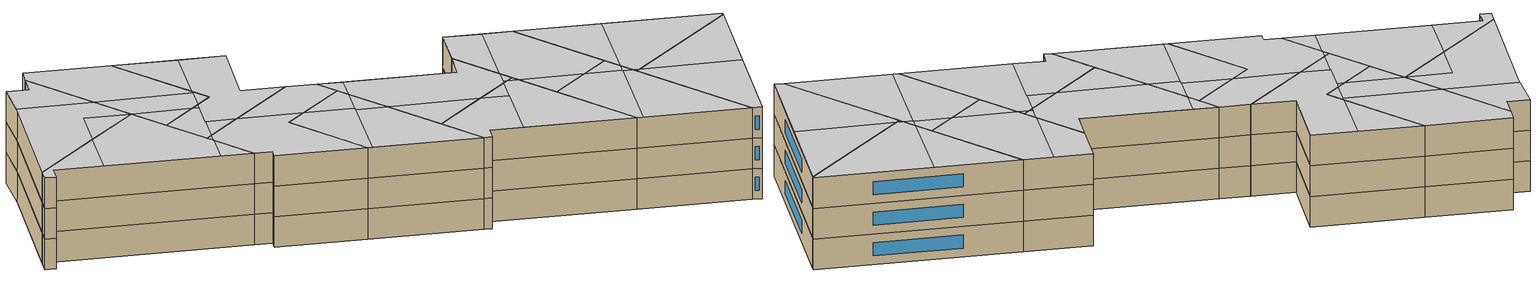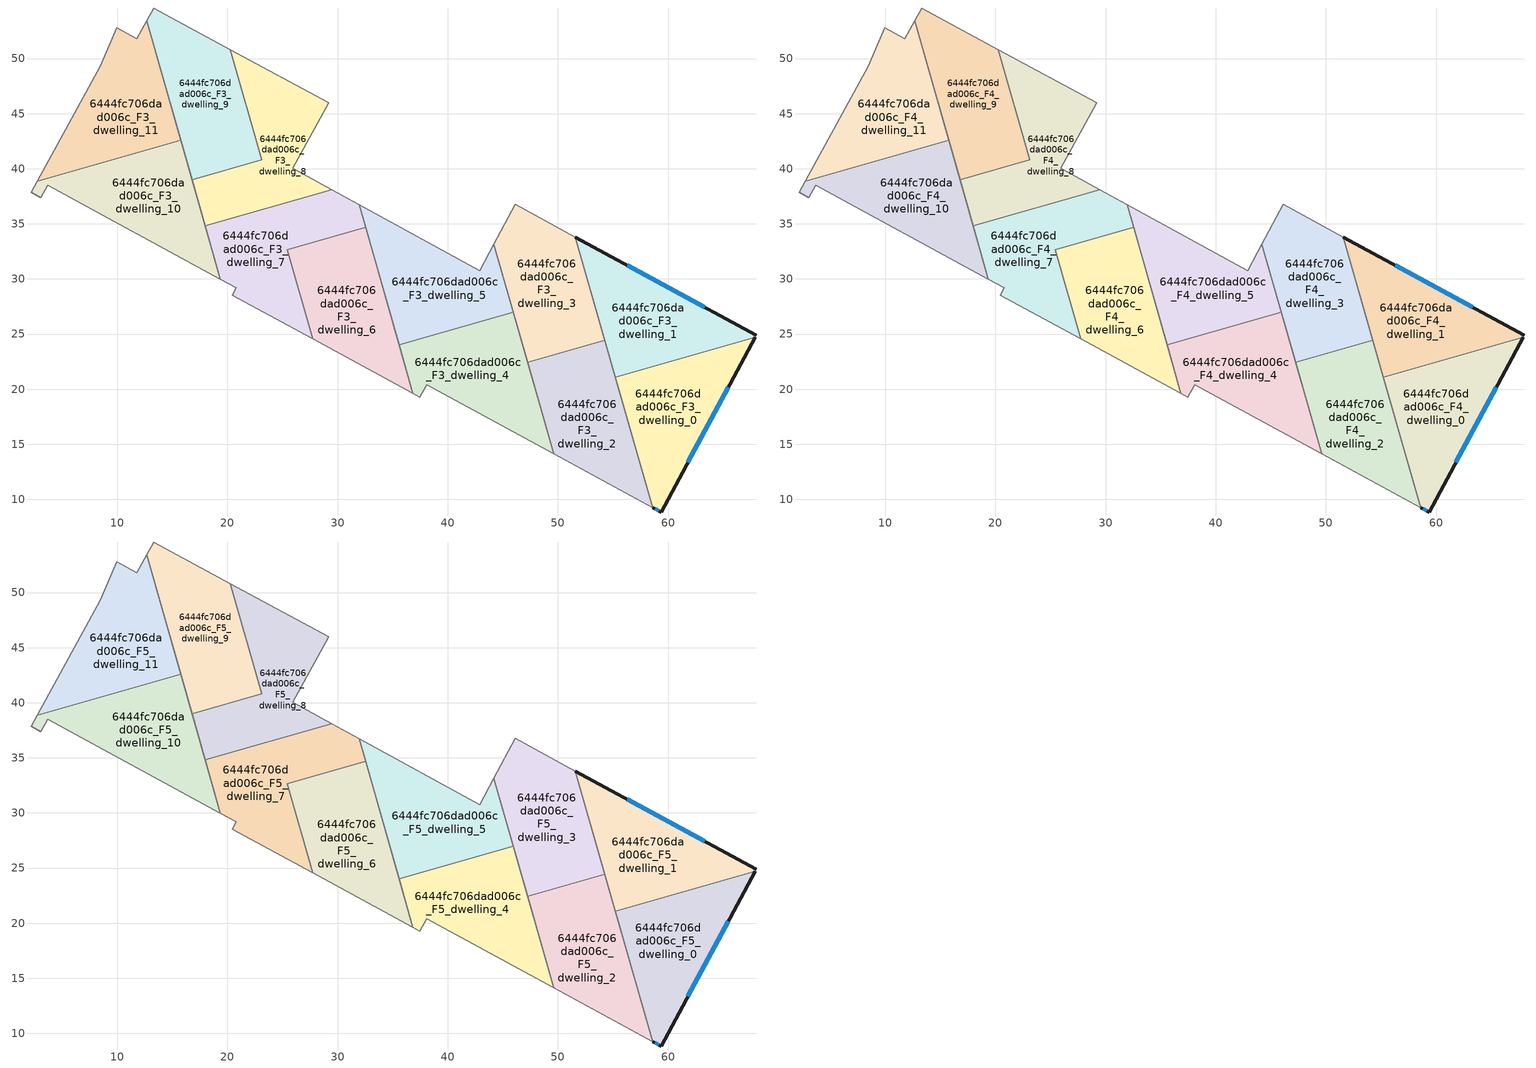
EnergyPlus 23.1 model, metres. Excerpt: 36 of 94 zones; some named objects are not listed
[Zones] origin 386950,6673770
6444fc706dad006c_F3_dwelling_0
 floor to 6444fc706dad006c_F2_dwelling_0 (EU_floor_Construction): 67.91,24.72 59.36,8.85 58.61,9.25 55.22,21.09 z9
 wall outside (EU_wall_Construction): 58.61,9.25 59.36,8.85 67.91,24.72 z9:12
 wall to 6444fc706dad006c_F3_dwelling_1 (EU_wall_Construction): 67.91,24.72 55.22,21.09 z9:12
 wall adiabatic (EU_wall_Construction): 55.22,21.09 58.61,9.25 z9:12
 window (EU_Window_Construction): 61.8,13.38 65.47,20.19 / 58.82,9.14 59.14,8.96 z9.86:11.14
6444fc706dad006c_F3_dwelling_1
 floor to 6444fc706dad006c_F2_dwelling_1 (EU_floor_Construction): 68,24.89 67.91,24.72 55.22,21.09 51.59,33.79 z9
 wall outside (EU_wall_Construction): 68,24.89 51.59,33.79 z9:12
 wall adiabatic (EU_wall_Construction): 67.91,24.72 68,24.89 / 51.59,33.79 55.22,21.09 z9:12
 window (EU_Window_Construction): 63.31,27.44 56.28,31.25 z9.86:11.14
6444fc706dad006c_F3_dwelling_10
 floor to 6444fc706dad006c_F2_dwelling_10 (EU_floor_Construction): 15.76,42.59 19.37,29.97 3.68,38.49 3.07,37.38 2.2,37.85 2.75,38.87 z9
 wall to 6444fc706dad006c_F3_dwelling_11 (EU_wall_Construction): 15.76,42.59 2.75,38.87 z9:12
 wall adiabatic (EU_wall_Construction): 2.75,38.87 2.2,37.85 3.07,37.38 3.68,38.49 19.37,29.97 15.76,42.59 z9:12
6444fc706dad006c_F3_dwelling_11
 floor to 6444fc706dad006c_F2_dwelling_11 (EU_floor_Construction): 12.66,53.42 15.76,42.59 2.75,38.87 8.44,49.32 9.97,52.79 11.78,51.8 z9
 wall adiabatic (EU_wall_Construction): 15.76,42.59 12.66,53.42 11.78,51.8 9.97,52.79 8.44,49.32 2.75,38.87 z9:12
6444fc706dad006c_F3_dwelling_2
 floor to 6444fc706dad006c_F2_dwelling_2 (EU_floor_Construction): 54.27,24.42 58.61,9.25 49.63,14.13 47.26,22.42 z9
 wall adiabatic (EU_wall_Construction): 47.26,22.42 49.63,14.13 58.61,9.25 54.27,24.42 47.26,22.42 z9:12
6444fc706dad006c_F3_dwelling_3
 floor to 6444fc706dad006c_F2_dwelling_3 (EU_floor_Construction): 51.59,33.79 54.27,24.42 47.26,22.42 44.19,33.16 46.13,36.76 z9
 wall adiabatic (EU_wall_Construction): 47.26,22.42 54.27,24.42 51.59,33.79 46.13,36.76 44.19,33.16 47.26,22.42 z9:12
6444fc706dad006c_F3_dwelling_4
 floor to 6444fc706dad006c_F2_dwelling_4 (EU_floor_Construction): 45.95,27 49.63,14.13 38.08,20.41 37.47,19.28 36.84,19.62 35.58,24.03 z9
 wall adiabatic (EU_wall_Construction): 35.58,24.03 36.84,19.62 37.47,19.28 38.08,20.41 49.63,14.13 45.95,27 z9:12
 wall to 6444fc706dad006c_F3_dwelling_5 (EU_wall_Construction): 45.95,27 35.58,24.03 z9:12
6444fc706dad006c_F3_dwelling_5
 floor to 6444fc706dad006c_F2_dwelling_5 (EU_floor_Construction): 44.19,33.16 45.95,27 35.58,24.03 31.95,36.75 42.9,30.76 z9
 wall adiabatic (EU_wall_Construction): 45.95,27 44.19,33.16 42.9,30.76 31.95,36.75 35.58,24.03 z9:12
6444fc706dad006c_F3_dwelling_6
 floor to 6444fc706dad006c_F2_dwelling_6 (EU_floor_Construction): 32.54,34.69 36.84,19.62 27.76,24.56 25.44,32.66 z9
 wall to 6444fc706dad006c_F3_dwelling_7 (EU_wall_Construction): 32.54,34.69 25.44,32.66 27.76,24.56 z9:12
 wall adiabatic (EU_wall_Construction): 27.76,24.56 36.84,19.62 32.54,34.69 z9:12
6444fc706dad006c_F3_dwelling_7
 floor to 6444fc706dad006c_F2_dwelling_7 (EU_floor_Construction): 31.95,36.75 32.54,34.69 25.44,32.66 27.76,24.56 20.45,28.53 20.81,29.19 19.37,29.97 17.98,34.83 29.47,38.11 z9
 wall adiabatic (EU_wall_Construction): 17.98,34.83 19.37,29.97 20.81,29.19 20.45,28.53 27.76,24.56 / 32.54,34.69 31.95,36.75 29.47,38.11 z9:12
 wall to 6444fc706dad006c_F3_dwelling_8 (EU_wall_Construction): 29.47,38.11 17.98,34.83 z9:12
6444fc706dad006c_F3_dwelling_8
 floor to 6444fc706dad006c_F2_dwelling_8 (EU_floor_Construction): 29.18,45.98 25.94,40.04 29.47,38.11 17.98,34.83 16.79,38.99 23.11,40.8 20.25,50.82 z9
 wall to 6444fc706dad006c_F3_dwelling_9 (EU_wall_Construction): 20.25,50.82 23.11,40.8 16.79,38.99 z9:12
 wall adiabatic (EU_wall_Construction): 29.47,38.11 25.94,40.04 29.18,45.98 20.25,50.82 / 16.79,38.99 17.98,34.83 z9:12
6444fc706dad006c_F3_dwelling_9
 floor to 6444fc706dad006c_F2_dwelling_9 (EU_floor_Construction): 20.25,50.82 23.11,40.8 16.79,38.99 12.66,53.42 13.3,54.59 z9
 wall adiabatic (EU_wall_Construction): 20.25,50.82 13.3,54.59 12.66,53.42 16.79,38.99 z9:12
6444fc706dad006c_F4_dwelling_0
 floor to 6444fc706dad006c_F3_dwelling_0 (EU_floor_Construction): 67.91,24.72 59.36,8.85 58.61,9.25 55.22,21.09 z12
 wall outside (EU_wall_Construction): 58.61,9.25 59.36,8.85 67.91,24.72 z12:15
 wall to 6444fc706dad006c_F4_dwelling_1 (EU_wall_Construction): 67.91,24.72 55.22,21.09 z12:15
 wall adiabatic (EU_wall_Construction): 55.22,21.09 58.61,9.25 z12:15
 window (EU_Window_Construction): 61.8,13.38 65.47,20.19 / 58.82,9.14 59.14,8.96 z12.86:14.14
6444fc706dad006c_F4_dwelling_1
 floor to 6444fc706dad006c_F3_dwelling_1 (EU_floor_Construction): 68,24.89 67.91,24.72 55.22,21.09 51.59,33.79 z12
 wall outside (EU_wall_Construction): 68,24.89 51.59,33.79 z12:15
 wall adiabatic (EU_wall_Construction): 67.91,24.72 68,24.89 / 51.59,33.79 55.22,21.09 z12:15
 window (EU_Window_Construction): 63.31,27.44 56.28,31.25 z12.86:14.14
6444fc706dad006c_F4_dwelling_10
 floor to 6444fc706dad006c_F3_dwelling_10 (EU_floor_Construction): 15.76,42.59 19.37,29.97 3.68,38.49 3.07,37.38 2.2,37.85 2.75,38.87 z12
 wall to 6444fc706dad006c_F4_dwelling_11 (EU_wall_Construction): 15.76,42.59 2.75,38.87 z12:15
 wall adiabatic (EU_wall_Construction): 2.75,38.87 2.2,37.85 3.07,37.38 3.68,38.49 19.37,29.97 15.76,42.59 z12:15
6444fc706dad006c_F4_dwelling_11
 floor to 6444fc706dad006c_F3_dwelling_11 (EU_floor_Construction): 12.66,53.42 15.76,42.59 2.75,38.87 8.44,49.32 9.97,52.79 11.78,51.8 z12
 wall adiabatic (EU_wall_Construction): 15.76,42.59 12.66,53.42 11.78,51.8 9.97,52.79 8.44,49.32 2.75,38.87 z12:15
6444fc706dad006c_F4_dwelling_2
 floor to 6444fc706dad006c_F3_dwelling_2 (EU_floor_Construction): 54.27,24.42 58.61,9.25 49.63,14.13 47.26,22.42 z12
 wall adiabatic (EU_wall_Construction): 47.26,22.42 49.63,14.13 58.61,9.25 54.27,24.42 47.26,22.42 z12:15
6444fc706dad006c_F4_dwelling_3
 floor to 6444fc706dad006c_F3_dwelling_3 (EU_floor_Construction): 51.59,33.79 54.27,24.42 47.26,22.42 44.19,33.16 46.13,36.76 z12
 wall adiabatic (EU_wall_Construction): 47.26,22.42 54.27,24.42 51.59,33.79 46.13,36.76 44.19,33.16 47.26,22.42 z12:15
6444fc706dad006c_F4_dwelling_4
 floor to 6444fc706dad006c_F3_dwelling_4 (EU_floor_Construction): 45.95,27 49.63,14.13 38.08,20.41 37.47,19.28 36.84,19.62 35.58,24.03 z12
 wall adiabatic (EU_wall_Construction): 35.58,24.03 36.84,19.62 37.47,19.28 38.08,20.41 49.63,14.13 45.95,27 z12:15
 wall to 6444fc706dad006c_F4_dwelling_5 (EU_wall_Construction): 45.95,27 35.58,24.03 z12:15
6444fc706dad006c_F4_dwelling_5
 floor to 6444fc706dad006c_F3_dwelling_5 (EU_floor_Construction): 44.19,33.16 45.95,27 35.58,24.03 31.95,36.75 42.9,30.76 z12
 wall adiabatic (EU_wall_Construction): 45.95,27 44.19,33.16 42.9,30.76 31.95,36.75 35.58,24.03 z12:15
6444fc706dad006c_F4_dwelling_6
 floor to 6444fc706dad006c_F3_dwelling_6 (EU_floor_Construction): 32.54,34.69 36.84,19.62 27.76,24.56 25.44,32.66 z12
 wall to 6444fc706dad006c_F4_dwelling_7 (EU_wall_Construction): 32.54,34.69 25.44,32.66 27.76,24.56 z12:15
 wall adiabatic (EU_wall_Construction): 27.76,24.56 36.84,19.62 32.54,34.69 z12:15
6444fc706dad006c_F4_dwelling_7
 floor to 6444fc706dad006c_F3_dwelling_7 (EU_floor_Construction): 31.95,36.75 32.54,34.69 25.44,32.66 27.76,24.56 20.45,28.53 20.81,29.19 19.37,29.97 17.98,34.83 29.47,38.11 z12
 wall adiabatic (EU_wall_Construction): 17.98,34.83 19.37,29.97 20.81,29.19 20.45,28.53 27.76,24.56 / 32.54,34.69 31.95,36.75 29.47,38.11 z12:15
 wall to 6444fc706dad006c_F4_dwelling_8 (EU_wall_Construction): 29.47,38.11 17.98,34.83 z12:15
6444fc706dad006c_F4_dwelling_8
 floor to 6444fc706dad006c_F3_dwelling_8 (EU_floor_Construction): 29.18,45.98 25.94,40.04 29.47,38.11 17.98,34.83 16.79,38.99 23.11,40.8 20.25,50.82 z12
 wall to 6444fc706dad006c_F4_dwelling_9 (EU_wall_Construction): 20.25,50.82 23.11,40.8 16.79,38.99 z12:15
 wall adiabatic (EU_wall_Construction): 29.47,38.11 25.94,40.04 29.18,45.98 20.25,50.82 / 16.79,38.99 17.98,34.83 z12:15
6444fc706dad006c_F4_dwelling_9
 floor to 6444fc706dad006c_F3_dwelling_9 (EU_floor_Construction): 20.25,50.82 23.11,40.8 16.79,38.99 12.66,53.42 13.3,54.59 z12
 wall adiabatic (EU_wall_Construction): 20.25,50.82 13.3,54.59 12.66,53.42 16.79,38.99 z12:15
6444fc706dad006c_F5_dwelling_0
 floor to 6444fc706dad006c_F4_dwelling_0 (EU_floor_Construction): 67.91,24.72 59.36,8.85 58.61,9.25 55.22,21.09 z15
 wall outside (EU_wall_Construction): 58.61,9.25 59.36,8.85 67.91,24.72 z15:18
 wall to 6444fc706dad006c_F5_dwelling_1 (EU_wall_Construction): 67.91,24.72 55.22,21.09 z15:18
 wall adiabatic (EU_wall_Construction): 55.22,21.09 58.61,9.25 z15:18
 window (EU_Window_Construction): 61.8,13.38 65.47,20.19 / 58.82,9.14 59.14,8.96 z15.86:17.14
 ceiling to 6444fc706dad006c_F6_dwelling_0 (EU_floor_Construction): 59.36,8.85 63.73,16.96 55.65,21.22 55.22,21.09 58.61,9.25 z18
 ceiling to 6444fc706dad006c_F6_dwelling_1 (EU_floor_Construction): 63.73,16.96 67.91,24.72 55.65,21.22 z18
6444fc706dad006c_F5_dwelling_1
 floor to 6444fc706dad006c_F4_dwelling_1 (EU_floor_Construction): 68,24.89 67.91,24.72 55.22,21.09 51.59,33.79 z15
 wall outside (EU_wall_Construction): 68,24.89 51.59,33.79 z15:18
 wall adiabatic (EU_wall_Construction): 67.91,24.72 68,24.89 / 51.59,33.79 55.22,21.09 z15:18
 window (EU_Window_Construction): 63.31,27.44 56.28,31.25 z15.86:17.14
 ceiling to 6444fc706dad006c_F6_dwelling_1 (EU_floor_Construction): 67.91,24.72 68,24.89 58.56,30.01 54.75,22.76 55.11,21.5 55.65,21.22 z18
 ceiling to 6444fc706dad006c_F6_dwelling_3 (EU_floor_Construction): 54.75,22.76 58.56,30.01 51.59,33.79 z18
 ceiling to 6444fc706dad006c_F6_dwelling_0 (EU_floor_Construction): 55.65,21.22 55.11,21.5 55.22,21.09 z18
6444fc706dad006c_F5_dwelling_10
 floor to 6444fc706dad006c_F4_dwelling_10 (EU_floor_Construction): 15.76,42.59 19.37,29.97 3.68,38.49 3.07,37.38 2.2,37.85 2.75,38.87 z15
 wall to 6444fc706dad006c_F5_dwelling_11 (EU_wall_Construction): 15.76,42.59 2.75,38.87 z15:18
 wall adiabatic (EU_wall_Construction): 2.75,38.87 2.2,37.85 3.07,37.38 3.68,38.49 19.37,29.97 15.76,42.59 z15:18
 ceiling to 6444fc706dad006c_F6_dwelling_8 (EU_floor_Construction): 16.74,31.4 18.18,34.13 15.76,42.58 10.08,40.96 7.65,36.34 z18
 ceiling to 6444fc706dad006c_F6_dwelling_9 (EU_floor_Construction): 7.65,36.34 10.08,40.96 2.75,38.87 2.2,37.85 3.07,37.38 3.68,38.49 z18
 ceiling to 6444fc706dad006c_F6_dwelling_6 (EU_floor_Construction): 19.37,29.97 18.18,34.13 16.74,31.4 z18
6444fc706dad006c_F5_dwelling_11
 floor to 6444fc706dad006c_F4_dwelling_11 (EU_floor_Construction): 12.66,53.42 15.76,42.59 2.75,38.87 8.44,49.32 9.97,52.79 11.78,51.8 z15
 wall adiabatic (EU_wall_Construction): 15.76,42.59 12.66,53.42 11.78,51.8 9.97,52.79 8.44,49.32 2.75,38.87 z15:18
 ceiling to 6444fc706dad006c_F6_dwelling_9 (EU_floor_Construction): 15.76,42.58 14.66,46.42 8.57,49.62 8.44,49.32 2.75,38.87 10.08,40.96 11.98,44.57 z18
 ceiling to 6444fc706dad006c_F6_dwelling_8 (EU_floor_Construction): 15.76,42.58 11.98,44.57 10.08,40.96 z18
 ceiling to 6444fc706dad006c_F6_dwelling_10 (EU_floor_Construction): 14.66,46.42 12.66,53.42 11.78,51.8 9.97,52.79 8.57,49.62 z18
6444fc706dad006c_F5_dwelling_2
 floor to 6444fc706dad006c_F4_dwelling_2 (EU_floor_Construction): 54.27,24.42 58.61,9.25 49.63,14.13 47.26,22.42 z15
 wall adiabatic (EU_wall_Construction): 47.26,22.42 49.63,14.13 58.61,9.25 54.27,24.42 47.26,22.42 z15:18
 ceiling to 6444fc706dad006c_F6_dwelling_2 (EU_floor_Construction): 50.08,13.89 54.3,21.92 54.35,22.01 51.35,23.59 47.26,22.42 49.63,14.13 z18
 ceiling to 6444fc706dad006c_F6_dwelling_0 (EU_floor_Construction): 58.61,9.25 55.11,21.5 54.3,21.92 50.08,13.89 z18
 ceiling to 6444fc706dad006c_F6_dwelling_1 (EU_floor_Construction): 55.11,21.5 54.75,22.76 54.3,21.92 z18
 ceiling to 6444fc706dad006c_F6_dwelling_3 (EU_floor_Construction): 54.35,22.01 54.75,22.76 54.27,24.42 51.35,23.59 z18
6444fc706dad006c_F5_dwelling_3
 floor to 6444fc706dad006c_F4_dwelling_3 (EU_floor_Construction): 51.59,33.79 54.27,24.42 47.26,22.42 44.19,33.16 46.13,36.76 z15
 wall adiabatic (EU_wall_Construction): 47.26,22.42 54.27,24.42 51.59,33.79 46.13,36.76 44.19,33.16 47.26,22.42 z15:18
 ceiling to 6444fc706dad006c_F6_dwelling_3 (EU_floor_Construction): 54.27,24.42 51.59,33.79 49.2,35.09 45.6,28.25 46.14,26.33 51.35,23.59 z18
 ceiling to 6444fc706dad006c_F6_dwelling_5 (EU_floor_Construction): 45.6,28.25 49.2,35.09 46.13,36.76 44.19,33.16 z18
 ceiling to 6444fc706dad006c_F6_dwelling_2 (EU_floor_Construction): 51.35,23.59 46.14,26.33 47.26,22.42 z18
6444fc706dad006c_F5_dwelling_4
 floor to 6444fc706dad006c_F4_dwelling_4 (EU_floor_Construction): 45.95,27 49.63,14.13 38.08,20.41 37.47,19.28 36.84,19.62 35.58,24.03 z15
 wall adiabatic (EU_wall_Construction): 35.58,24.03 36.84,19.62 37.47,19.28 38.08,20.41 49.63,14.13 45.95,27 z15:18
 wall to 6444fc706dad006c_F5_dwelling_5 (EU_wall_Construction): 45.95,27 35.58,24.03 z15:18
 ceiling to 6444fc706dad006c_F6_dwelling_4 (EU_floor_Construction): 40.72,18.97 43.59,24.44 41.27,25.66 35.58,24.03 36.84,19.62 37.47,19.28 38.08,20.41 z18
 ceiling to 6444fc706dad006c_F6_dwelling_2 (EU_floor_Construction): 49.63,14.13 46.14,26.33 45.26,26.8 44.76,26.65 40.72,18.97 z18
 ceiling to 6444fc706dad006c_F6_dwelling_5 (EU_floor_Construction): 43.59,24.44 44.76,26.65 41.27,25.66 z18
 ceiling to 6444fc706dad006c_F6_dwelling_3 (EU_floor_Construction): 46.14,26.33 45.95,27 45.26,26.8 z18
6444fc706dad006c_F5_dwelling_5
 floor to 6444fc706dad006c_F4_dwelling_5 (EU_floor_Construction): 44.19,33.16 45.95,27 35.58,24.03 31.95,36.75 42.9,30.76 z15
 wall adiabatic (EU_wall_Construction): 45.95,27 44.19,33.16 42.9,30.76 31.95,36.75 35.58,24.03 z15:18
 ceiling to 6444fc706dad006c_F6_dwelling_5 (EU_floor_Construction): 44.76,26.65 45.6,28.25 44.19,33.16 42.9,30.76 34,35.63 32.88,33.5 34.03,29.47 41.27,25.66 z18
 ceiling to 6444fc706dad006c_F6_dwelling_7 (EU_floor_Construction): 32.88,33.5 34,35.63 31.95,36.75 z18
 ceiling to 6444fc706dad006c_F6_dwelling_4 (EU_floor_Construction): 41.27,25.66 34.03,29.47 35.58,24.03 z18
 ceiling to 6444fc706dad006c_F6_dwelling_3 (EU_floor_Construction): 45.95,27 45.6,28.25 44.93,26.97 45.26,26.8 z18
 ceiling to 6444fc706dad006c_F6_dwelling_2 (EU_floor_Construction): 45.26,26.8 44.93,26.97 44.76,26.65 z18
6444fc706dad006c_F5_dwelling_6
 floor to 6444fc706dad006c_F4_dwelling_6 (EU_floor_Construction): 32.54,34.69 36.84,19.62 27.76,24.56 25.44,32.66 z15
 wall to 6444fc706dad006c_F5_dwelling_7 (EU_wall_Construction): 32.54,34.69 25.44,32.66 27.76,24.56 z15:18
 wall adiabatic (EU_wall_Construction): 27.76,24.56 36.84,19.62 32.54,34.69 z15:18
 ceiling to 6444fc706dad006c_F6_dwelling_6 (EU_floor_Construction): 28.08,24.38 31.64,31.15 27.59,33.28 25.44,32.66 27.76,24.56 z18
 ceiling to 6444fc706dad006c_F6_dwelling_5 (EU_floor_Construction): 34.03,29.47 32.88,33.5 31.47,30.82 z18
 ceiling to 6444fc706dad006c_F6_dwelling_7 (EU_floor_Construction): 31.64,31.15 32.88,33.5 32.54,34.69 27.59,33.28 z18
 ceiling to 6444fc706dad006c_F6_dwelling_4 (EU_floor_Construction): 36.84,19.62 34.03,29.47 31.47,30.82 28.08,24.38 z18
6444fc706dad006c_F5_dwelling_7
 floor to 6444fc706dad006c_F4_dwelling_7 (EU_floor_Construction): 31.95,36.75 32.54,34.69 25.44,32.66 27.76,24.56 20.45,28.53 20.81,29.19 19.37,29.97 17.98,34.83 29.47,38.11 z15
 wall adiabatic (EU_wall_Construction): 17.98,34.83 19.37,29.97 20.81,29.19 20.45,28.53 27.76,24.56 / 32.54,34.69 31.95,36.75 29.47,38.11 z15:18
 wall to 6444fc706dad006c_F5_dwelling_8 (EU_wall_Construction): 29.47,38.11 17.98,34.83 z15:18
 ceiling to 6444fc706dad006c_F6_dwelling_7 (EU_floor_Construction): 32.54,34.69 31.95,36.75 29.47,38.11 22.3,36.06 27.59,33.28 z18
 ceiling to 6444fc706dad006c_F6_dwelling_6 (EU_floor_Construction): 27.76,24.56 25.44,32.66 27.59,33.28 22.3,36.06 18.65,35.02 18.18,34.13 19.37,29.97 20.81,29.19 20.45,28.53 z18
 ceiling adiabatic (EU_roof_Construction): 32.54,34.69 31.95,36.75 29.47,38.11 22.3,36.06 27.59,33.28 z18
 ceiling to 6444fc706dad006c_F6_dwelling_8 (EU_floor_Construction): 18.18,34.13 18.65,35.02 17.98,34.83 z18
6444fc706dad006c_F5_dwelling_8
 floor to 6444fc706dad006c_F4_dwelling_8 (EU_floor_Construction): 29.18,45.98 25.94,40.04 29.47,38.11 17.98,34.83 16.79,38.99 23.11,40.8 20.25,50.82 z15
 wall to 6444fc706dad006c_F5_dwelling_9 (EU_wall_Construction): 20.25,50.82 23.11,40.8 16.79,38.99 z15:18
 wall adiabatic (EU_wall_Construction): 29.47,38.11 25.94,40.04 29.18,45.98 20.25,50.82 / 16.79,38.99 17.98,34.83 z15:18
 ceiling to 6444fc706dad006c_F6_dwelling_7 (EU_floor_Construction): 29.47,38.11 25.94,40.04 29.18,45.98 25.47,47.99 22.61,42.56 23.11,40.8 21.44,40.32 19.87,37.34 22.3,36.06 z18
 ceiling to 6444fc706dad006c_F6_dwelling_10 (EU_floor_Construction): 22.61,42.56 25.47,47.99 20.25,50.82 z18
 ceiling to 6444fc706dad006c_F6_dwelling_8 (EU_floor_Construction): 18.65,35.02 21.14,39.75 20.55,40.06 16.79,38.99 17.98,34.83 z18
 ceiling to 6444fc706dad006c_F6_dwelling_6 (EU_floor_Construction): 22.3,36.06 19.87,37.34 18.65,35.02 z18
 ceiling to 6444fc706dad006c_F6_dwelling_9 (EU_floor_Construction): 21.14,39.75 21.44,40.32 20.55,40.06 z18
6444fc706dad006c_F5_dwelling_9
 floor to 6444fc706dad006c_F4_dwelling_9 (EU_floor_Construction): 20.25,50.82 23.11,40.8 16.79,38.99 12.66,53.42 13.3,54.59 z15
 wall adiabatic (EU_wall_Construction): 20.25,50.82 13.3,54.59 12.66,53.42 16.79,38.99 z15:18
 ceiling to 6444fc706dad006c_F6_dwelling_10 (EU_floor_Construction): 22.48,42.31 22.61,42.56 20.25,50.82 13.3,54.59 12.66,53.42 14.66,46.42 z18
 ceiling to 6444fc706dad006c_F6_dwelling_8 (EU_floor_Construction): 20.55,40.06 15.76,42.58 16.79,38.99 z18
 ceiling to 6444fc706dad006c_F6_dwelling_9 (EU_floor_Construction): 21.44,40.32 22.48,42.31 14.66,46.42 15.76,42.58 20.55,40.06 z18
 ceiling to 6444fc706dad006c_F6_dwelling_7 (EU_floor_Construction): 23.11,40.8 22.61,42.56 21.44,40.32 z18
[Building]
EU S2 Campaign: North Axis=0; Terrain=City; Solar Distribution=FullExterior
[Site:Location]
Helsinki-Vantaa.AP: Latitude=60.317; Longitude=24.963; Time Zone=2; Elevation=54.6
[SizingPeriod:WeatherFileDays]
AnnualSizingPeriod: Begin Month=1; Begin Day of Month=1; End Month=12; End Day of Month=31; Day of Week for Start Day=Monday; Use Weather File Daylight Saving Period=No; Use Weather File Rain and Snow Indicators=No
[MATERIAL]
EU_InternalMass_Material: Roughness=MediumRough; Thickness=0.1; Conductivity=1; Density=1800; Specific Heat=900; Thermal Absorptance=0.9; Solar Absorptance=0.7; Visible Absorptance=0.7
[MATERIAL:NOMASS] Roughness=MediumRough; Thermal Absorptance=0.9; Solar Absorptance=0.7; Visible Absorptance=0.7
Name | Thermal Resistance
EU_wall_NoMass | 2.6932
EU_roof_NoMass | 3.19818
EU_floor_NoMass | 2.22482
[WINDOWMATERIAL:SIMPLEGLAZINGSYSTEM]
EU_Window_SimpleGlazing: UFactor=2.14966; Solar Heat Gain Coefficient=0.7; Visible Transmittance=0.7
[CONSTRUCTION]
EU_wall_Construction: EU_wall_NoMass
EU_roof_Construction: EU_roof_NoMass
EU_floor_Construction: EU_floor_NoMass
EU_Window_Construction: EU_Window_SimpleGlazing
EU_InternalMass_Construction: EU_InternalMass_Material
[ZONE] Type=1; Multiplier=1; Ceiling Height=autocalculate; Floor Area=autocalculate; Part of Total Floor Area=Yes
Name | Volume
6444fc706dad006c_F3_dwelling_0; 6444fc706dad006c_F4_dwelling_0; 6444fc706dad006c_F5_dwelling_0; 6444fc706dad006c_F3_dwelling_5; 6444fc706dad006c_F4_dwelling_5; 6444fc706dad006c_F5_dwelling_5 | 266.831
6444fc706dad006c_F3_dwelling_1; 6444fc706dad006c_F4_dwelling_1; 6444fc706dad006c_F5_dwelling_1 | 266.83
6444fc706dad006c_F3_dwelling_10; 6444fc706dad006c_F4_dwelling_10; 6444fc706dad006c_F5_dwelling_10 | 266.857
6444fc706dad006c_F3_dwelling_11; 6444fc706dad006c_F4_dwelling_11; 6444fc706dad006c_F5_dwelling_11 | 266.811
6444fc706dad006c_F3_dwelling_2; 6444fc706dad006c_F4_dwelling_2; 6444fc706dad006c_F5_dwelling_2 | 266.846
6444fc706dad006c_F3_dwelling_3; 6444fc706dad006c_F4_dwelling_3; 6444fc706dad006c_F5_dwelling_3 | 266.855
6444fc706dad006c_F3_dwelling_4; 6444fc706dad006c_F4_dwelling_4; 6444fc706dad006c_F5_dwelling_4 | 266.809
6444fc706dad006c_F3_dwelling_6; 6444fc706dad006c_F4_dwelling_6; 6444fc706dad006c_F5_dwelling_6 | 266.833
6444fc706dad006c_F3_dwelling_7; 6444fc706dad006c_F4_dwelling_7; 6444fc706dad006c_F5_dwelling_7 | 266.841
6444fc706dad006c_F3_dwelling_8; 6444fc706dad006c_F4_dwelling_8; 6444fc706dad006c_F5_dwelling_8 | 266.848
6444fc706dad006c_F3_dwelling_9; 6444fc706dad006c_F4_dwelling_9; 6444fc706dad006c_F5_dwelling_9 | 266.837
[INTERNALMASS] Construction=EU_InternalMass_Construction
Name | Zone or ZoneList | Surface Area
6444fc706dad006c_F3_dwelling_0_EU_InternalMass | 6444fc706dad006c_F3_dwelling_0 | 88.9472
6444fc706dad006c_F3_dwelling_1_EU_InternalMass | 6444fc706dad006c_F3_dwelling_1 | 88.9467
6444fc706dad006c_F3_dwelling_2_EU_InternalMass | 6444fc706dad006c_F3_dwelling_2 | 88.9488
6444fc706dad006c_F3_dwelling_3_EU_InternalMass | 6444fc706dad006c_F3_dwelling_3 | 88.9516
6444fc706dad006c_F3_dwelling_4_EU_InternalMass | 6444fc706dad006c_F3_dwelling_4 | 88.9373
6444fc706dad006c_F3_dwelling_5_EU_InternalMass | 6444fc706dad006c_F3_dwelling_5 | 88.943
6444fc706dad006c_F3_dwelling_6_EU_InternalMass | 6444fc706dad006c_F3_dwelling_6 | 88.9443
6444fc706dad006c_F3_dwelling_7_EU_InternalMass | 6444fc706dad006c_F3_dwelling_7 | 88.947
6444fc706dad006c_F3_dwelling_8_EU_InternalMass | 6444fc706dad006c_F3_dwelling_8 | 88.9484
6444fc706dad006c_F3_dwelling_9_EU_InternalMass | 6444fc706dad006c_F3_dwelling_9 | 88.9448
6444fc706dad006c_F3_dwelling_10_EU_InternalMass | 6444fc706dad006c_F3_dwelling_10 | 88.9543
6444fc706dad006c_F3_dwelling_11_EU_InternalMass | 6444fc706dad006c_F3_dwelling_11 | 88.9375
6444fc706dad006c_F4_dwelling_0_EU_InternalMass | 6444fc706dad006c_F4_dwelling_0 | 88.9472
6444fc706dad006c_F4_dwelling_1_EU_InternalMass | 6444fc706dad006c_F4_dwelling_1 | 88.9467
6444fc706dad006c_F4_dwelling_2_EU_InternalMass | 6444fc706dad006c_F4_dwelling_2 | 88.9488
6444fc706dad006c_F4_dwelling_3_EU_InternalMass | 6444fc706dad006c_F4_dwelling_3 | 88.9516
6444fc706dad006c_F4_dwelling_4_EU_InternalMass | 6444fc706dad006c_F4_dwelling_4 | 88.9373
6444fc706dad006c_F4_dwelling_5_EU_InternalMass | 6444fc706dad006c_F4_dwelling_5 | 88.943
6444fc706dad006c_F4_dwelling_6_EU_InternalMass | 6444fc706dad006c_F4_dwelling_6 | 88.9443
6444fc706dad006c_F4_dwelling_7_EU_InternalMass | 6444fc706dad006c_F4_dwelling_7 | 88.947
6444fc706dad006c_F4_dwelling_8_EU_InternalMass | 6444fc706dad006c_F4_dwelling_8 | 88.9484
6444fc706dad006c_F4_dwelling_9_EU_InternalMass | 6444fc706dad006c_F4_dwelling_9 | 88.9448
6444fc706dad006c_F4_dwelling_10_EU_InternalMass | 6444fc706dad006c_F4_dwelling_10 | 88.9543
6444fc706dad006c_F4_dwelling_11_EU_InternalMass | 6444fc706dad006c_F4_dwelling_11 | 88.9375
6444fc706dad006c_F5_dwelling_0_EU_InternalMass | 6444fc706dad006c_F5_dwelling_0 | 88.9472
6444fc706dad006c_F5_dwelling_1_EU_InternalMass | 6444fc706dad006c_F5_dwelling_1 | 88.9467
6444fc706dad006c_F5_dwelling_2_EU_InternalMass | 6444fc706dad006c_F5_dwelling_2 | 88.9488
6444fc706dad006c_F5_dwelling_3_EU_InternalMass | 6444fc706dad006c_F5_dwelling_3 | 88.9516
6444fc706dad006c_F5_dwelling_4_EU_InternalMass | 6444fc706dad006c_F5_dwelling_4 | 88.9373
6444fc706dad006c_F5_dwelling_5_EU_InternalMass | 6444fc706dad006c_F5_dwelling_5 | 88.943
6444fc706dad006c_F5_dwelling_6_EU_InternalMass | 6444fc706dad006c_F5_dwelling_6 | 88.9443
6444fc706dad006c_F5_dwelling_7_EU_InternalMass | 6444fc706dad006c_F5_dwelling_7 | 88.947
6444fc706dad006c_F5_dwelling_8_EU_InternalMass | 6444fc706dad006c_F5_dwelling_8 | 88.9484
6444fc706dad006c_F5_dwelling_9_EU_InternalMass | 6444fc706dad006c_F5_dwelling_9 | 88.9448
6444fc706dad006c_F5_dwelling_10_EU_InternalMass | 6444fc706dad006c_F5_dwelling_10 | 88.9543
6444fc706dad006c_F5_dwelling_11_EU_InternalMass | 6444fc706dad006c_F5_dwelling_11 | 88.9375
[OTHEREQUIPMENT] Fuel Type=Electricity; Design Level Calculation Method=Watts/Area; Power per Zone Floor Area=1; Fraction Latent=0; Fraction Radiant=0; Fraction Lost=0; Carbon Dioxide Generation Rate=0; EndUse Subcategory=EU_Step8_InternalGains
Name | Zone or ZoneList or Space or SpaceList | Schedule
EU_Step8_InternalGain_6444fc706dad006c_F3_dwelling_0_f000 | 6444fc706dad006c_F3_dwelling_0 | EU_Step8_GainSchedule_6444fc706dad006c_F3_dwelling_0_f000
EU_Step8_InternalGain_6444fc706dad006c_F3_dwelling_1_f000 | 6444fc706dad006c_F3_dwelling_1 | EU_Step8_GainSchedule_6444fc706dad006c_F3_dwelling_1_f000
EU_Step8_InternalGain_6444fc706dad006c_F3_dwelling_2_f000 | 6444fc706dad006c_F3_dwelling_2 | EU_Step8_GainSchedule_6444fc706dad006c_F3_dwelling_2_f000
EU_Step8_InternalGain_6444fc706dad006c_F3_dwelling_3_f000 | 6444fc706dad006c_F3_dwelling_3 | EU_Step8_GainSchedule_6444fc706dad006c_F3_dwelling_3_f000
EU_Step8_InternalGain_6444fc706dad006c_F3_dwelling_4_f000 | 6444fc706dad006c_F3_dwelling_4 | EU_Step8_GainSchedule_6444fc706dad006c_F3_dwelling_4_f000
EU_Step8_InternalGain_6444fc706dad006c_F3_dwelling_5_f000 | 6444fc706dad006c_F3_dwelling_5 | EU_Step8_GainSchedule_6444fc706dad006c_F3_dwelling_5_f000
EU_Step8_InternalGain_6444fc706dad006c_F3_dwelling_6_f000 | 6444fc706dad006c_F3_dwelling_6 | EU_Step8_GainSchedule_6444fc706dad006c_F3_dwelling_6_f000
EU_Step8_InternalGain_6444fc706dad006c_F3_dwelling_7_f000 | 6444fc706dad006c_F3_dwelling_7 | EU_Step8_GainSchedule_6444fc706dad006c_F3_dwelling_7_f000
EU_Step8_InternalGain_6444fc706dad006c_F3_dwelling_8_f000 | 6444fc706dad006c_F3_dwelling_8 | EU_Step8_GainSchedule_6444fc706dad006c_F3_dwelling_8_f000
EU_Step8_InternalGain_6444fc706dad006c_F3_dwelling_9_f000 | 6444fc706dad006c_F3_dwelling_9 | EU_Step8_GainSchedule_6444fc706dad006c_F3_dwelling_9_f000
EU_Step8_InternalGain_6444fc706dad006c_F3_dwelling_10_f000 | 6444fc706dad006c_F3_dwelling_10 | EU_Step8_GainSchedule_6444fc706dad006c_F3_dwelling_10_f000
EU_Step8_InternalGain_6444fc706dad006c_F3_dwelling_11_f000 | 6444fc706dad006c_F3_dwelling_11 | EU_Step8_GainSchedule_6444fc706dad006c_F3_dwelling_11_f000
EU_Step8_InternalGain_6444fc706dad006c_F4_dwelling_0_f000 | 6444fc706dad006c_F4_dwelling_0 | EU_Step8_GainSchedule_6444fc706dad006c_F4_dwelling_0_f000
EU_Step8_InternalGain_6444fc706dad006c_F4_dwelling_1_f000 | 6444fc706dad006c_F4_dwelling_1 | EU_Step8_GainSchedule_6444fc706dad006c_F4_dwelling_1_f000
EU_Step8_InternalGain_6444fc706dad006c_F4_dwelling_2_f000 | 6444fc706dad006c_F4_dwelling_2 | EU_Step8_GainSchedule_6444fc706dad006c_F4_dwelling_2_f000
EU_Step8_InternalGain_6444fc706dad006c_F4_dwelling_3_f000 | 6444fc706dad006c_F4_dwelling_3 | EU_Step8_GainSchedule_6444fc706dad006c_F4_dwelling_3_f000
EU_Step8_InternalGain_6444fc706dad006c_F4_dwelling_4_f000 | 6444fc706dad006c_F4_dwelling_4 | EU_Step8_GainSchedule_6444fc706dad006c_F4_dwelling_4_f000
EU_Step8_InternalGain_6444fc706dad006c_F4_dwelling_5_f000 | 6444fc706dad006c_F4_dwelling_5 | EU_Step8_GainSchedule_6444fc706dad006c_F4_dwelling_5_f000
EU_Step8_InternalGain_6444fc706dad006c_F4_dwelling_6_f000 | 6444fc706dad006c_F4_dwelling_6 | EU_Step8_GainSchedule_6444fc706dad006c_F4_dwelling_6_f000
EU_Step8_InternalGain_6444fc706dad006c_F4_dwelling_7_f000 | 6444fc706dad006c_F4_dwelling_7 | EU_Step8_GainSchedule_6444fc706dad006c_F4_dwelling_7_f000
EU_Step8_InternalGain_6444fc706dad006c_F4_dwelling_8_f000 | 6444fc706dad006c_F4_dwelling_8 | EU_Step8_GainSchedule_6444fc706dad006c_F4_dwelling_8_f000
EU_Step8_InternalGain_6444fc706dad006c_F4_dwelling_9_f000 | 6444fc706dad006c_F4_dwelling_9 | EU_Step8_GainSchedule_6444fc706dad006c_F4_dwelling_9_f000
EU_Step8_InternalGain_6444fc706dad006c_F4_dwelling_10_f000 | 6444fc706dad006c_F4_dwelling_10 | EU_Step8_GainSchedule_6444fc706dad006c_F4_dwelling_10_f000
EU_Step8_InternalGain_6444fc706dad006c_F4_dwelling_11_f000 | 6444fc706dad006c_F4_dwelling_11 | EU_Step8_GainSchedule_6444fc706dad006c_F4_dwelling_11_f000
EU_Step8_InternalGain_6444fc706dad006c_F5_dwelling_0_f000 | 6444fc706dad006c_F5_dwelling_0 | EU_Step8_GainSchedule_6444fc706dad006c_F5_dwelling_0_f000
EU_Step8_InternalGain_6444fc706dad006c_F5_dwelling_1_f000 | 6444fc706dad006c_F5_dwelling_1 | EU_Step8_GainSchedule_6444fc706dad006c_F5_dwelling_1_f000
EU_Step8_InternalGain_6444fc706dad006c_F5_dwelling_2_f000 | 6444fc706dad006c_F5_dwelling_2 | EU_Step8_GainSchedule_6444fc706dad006c_F5_dwelling_2_f000
EU_Step8_InternalGain_6444fc706dad006c_F5_dwelling_3_f000 | 6444fc706dad006c_F5_dwelling_3 | EU_Step8_GainSchedule_6444fc706dad006c_F5_dwelling_3_f000
EU_Step8_InternalGain_6444fc706dad006c_F5_dwelling_4_f000 | 6444fc706dad006c_F5_dwelling_4 | EU_Step8_GainSchedule_6444fc706dad006c_F5_dwelling_4_f000
EU_Step8_InternalGain_6444fc706dad006c_F5_dwelling_5_f000 | 6444fc706dad006c_F5_dwelling_5 | EU_Step8_GainSchedule_6444fc706dad006c_F5_dwelling_5_f000
EU_Step8_InternalGain_6444fc706dad006c_F5_dwelling_6_f000 | 6444fc706dad006c_F5_dwelling_6 | EU_Step8_GainSchedule_6444fc706dad006c_F5_dwelling_6_f000
EU_Step8_InternalGain_6444fc706dad006c_F5_dwelling_7_f000 | 6444fc706dad006c_F5_dwelling_7 | EU_Step8_GainSchedule_6444fc706dad006c_F5_dwelling_7_f000
EU_Step8_InternalGain_6444fc706dad006c_F5_dwelling_8_f000 | 6444fc706dad006c_F5_dwelling_8 | EU_Step8_GainSchedule_6444fc706dad006c_F5_dwelling_8_f000
EU_Step8_InternalGain_6444fc706dad006c_F5_dwelling_9_f000 | 6444fc706dad006c_F5_dwelling_9 | EU_Step8_GainSchedule_6444fc706dad006c_F5_dwelling_9_f000
EU_Step8_InternalGain_6444fc706dad006c_F5_dwelling_10_f000 | 6444fc706dad006c_F5_dwelling_10 | EU_Step8_GainSchedule_6444fc706dad006c_F5_dwelling_10_f000
EU_Step8_InternalGain_6444fc706dad006c_F5_dwelling_11_f000 | 6444fc706dad006c_F5_dwelling_11 | EU_Step8_GainSchedule_6444fc706dad006c_F5_dwelling_11_f000
[ZONEVENTILATION:DESIGNFLOWRATE] Schedule=EU_AlwaysOn; Design Flow Rate Calculation Method=AirChanges/Hour; Air Changes per Hour=0.586271; Ventilation Type=Natural; Fan Pressure Rise=0; Fan Total Efficiency=1; Constant Term Coefficient=1; Temperature Term Coefficient=0; Velocity Term Coefficient=0; Velocity Squared Term Coefficient=0; Minimum Indoor Temperature=-100; Maximum Indoor Temperature=100; Delta Temperature=-100; Minimum Outdoor Temperature=-100; Maximum Outdoor Temperature=100; Maximum Wind Speed=40
Name | Zone or ZoneList or Space or SpaceList
EU_ConstantAir_6444fc706dad006c_F3_dwelling_0 | 6444fc706dad006c_F3_dwelling_0
EU_ConstantAir_6444fc706dad006c_F3_dwelling_1 | 6444fc706dad006c_F3_dwelling_1
EU_ConstantAir_6444fc706dad006c_F3_dwelling_2 | 6444fc706dad006c_F3_dwelling_2
EU_ConstantAir_6444fc706dad006c_F3_dwelling_3 | 6444fc706dad006c_F3_dwelling_3
EU_ConstantAir_6444fc706dad006c_F3_dwelling_4 | 6444fc706dad006c_F3_dwelling_4
EU_ConstantAir_6444fc706dad006c_F3_dwelling_5 | 6444fc706dad006c_F3_dwelling_5
EU_ConstantAir_6444fc706dad006c_F3_dwelling_6 | 6444fc706dad006c_F3_dwelling_6
EU_ConstantAir_6444fc706dad006c_F3_dwelling_7 | 6444fc706dad006c_F3_dwelling_7
EU_ConstantAir_6444fc706dad006c_F3_dwelling_8 | 6444fc706dad006c_F3_dwelling_8
EU_ConstantAir_6444fc706dad006c_F3_dwelling_9 | 6444fc706dad006c_F3_dwelling_9
EU_ConstantAir_6444fc706dad006c_F3_dwelling_10 | 6444fc706dad006c_F3_dwelling_10
EU_ConstantAir_6444fc706dad006c_F3_dwelling_11 | 6444fc706dad006c_F3_dwelling_11
EU_ConstantAir_6444fc706dad006c_F4_dwelling_0 | 6444fc706dad006c_F4_dwelling_0
EU_ConstantAir_6444fc706dad006c_F4_dwelling_1 | 6444fc706dad006c_F4_dwelling_1
EU_ConstantAir_6444fc706dad006c_F4_dwelling_2 | 6444fc706dad006c_F4_dwelling_2
EU_ConstantAir_6444fc706dad006c_F4_dwelling_3 | 6444fc706dad006c_F4_dwelling_3
EU_ConstantAir_6444fc706dad006c_F4_dwelling_4 | 6444fc706dad006c_F4_dwelling_4
EU_ConstantAir_6444fc706dad006c_F4_dwelling_5 | 6444fc706dad006c_F4_dwelling_5
EU_ConstantAir_6444fc706dad006c_F4_dwelling_6 | 6444fc706dad006c_F4_dwelling_6
EU_ConstantAir_6444fc706dad006c_F4_dwelling_7 | 6444fc706dad006c_F4_dwelling_7
EU_ConstantAir_6444fc706dad006c_F4_dwelling_8 | 6444fc706dad006c_F4_dwelling_8
EU_ConstantAir_6444fc706dad006c_F4_dwelling_9 | 6444fc706dad006c_F4_dwelling_9
EU_ConstantAir_6444fc706dad006c_F4_dwelling_10 | 6444fc706dad006c_F4_dwelling_10
EU_ConstantAir_6444fc706dad006c_F4_dwelling_11 | 6444fc706dad006c_F4_dwelling_11
EU_ConstantAir_6444fc706dad006c_F5_dwelling_0 | 6444fc706dad006c_F5_dwelling_0
EU_ConstantAir_6444fc706dad006c_F5_dwelling_1 | 6444fc706dad006c_F5_dwelling_1
EU_ConstantAir_6444fc706dad006c_F5_dwelling_2 | 6444fc706dad006c_F5_dwelling_2
EU_ConstantAir_6444fc706dad006c_F5_dwelling_3 | 6444fc706dad006c_F5_dwelling_3
EU_ConstantAir_6444fc706dad006c_F5_dwelling_4 | 6444fc706dad006c_F5_dwelling_4
EU_ConstantAir_6444fc706dad006c_F5_dwelling_5 | 6444fc706dad006c_F5_dwelling_5
EU_ConstantAir_6444fc706dad006c_F5_dwelling_6 | 6444fc706dad006c_F5_dwelling_6
EU_ConstantAir_6444fc706dad006c_F5_dwelling_7 | 6444fc706dad006c_F5_dwelling_7
EU_ConstantAir_6444fc706dad006c_F5_dwelling_8 | 6444fc706dad006c_F5_dwelling_8
EU_ConstantAir_6444fc706dad006c_F5_dwelling_9 | 6444fc706dad006c_F5_dwelling_9
EU_ConstantAir_6444fc706dad006c_F5_dwelling_10 | 6444fc706dad006c_F5_dwelling_10
EU_ConstantAir_6444fc706dad006c_F5_dwelling_11 | 6444fc706dad006c_F5_dwelling_11
[HVACTEMPLATE:ZONE:IDEALLOADSAIRSYSTEM] System Availability Schedule=EU_AlwaysOn; Maximum Heating Supply Air Temperature=50; Minimum Cooling Supply Air Temperature=13; Maximum Heating Supply Air Humidity Ratio=0.0156; Minimum Cooling Supply Air Humidity Ratio=0.0077; Heating Limit=NoLimit; Cooling Limit=NoLimit; Heating Availability Schedule=EU_AlwaysOn; Cooling Availability Schedule=EU_CoolingOff; Dehumidification Control Type=ConstantSensibleHeatRatio; Cooling Sensible Heat Ratio=0.7; Dehumidification Setpoint=60; Humidification Control Type=None; Humidification Setpoint=30; Outdoor Air Method=None; Outdoor Air Flow Rate per Person=0.00944; Outdoor Air Flow Rate per Zone Floor Area=0; Outdoor Air Flow Rate per Zone=0; Demand Controlled Ventilation Type=None; Outdoor Air Economizer Type=NoEconomizer; Heat Recovery Type=None; Sensible Heat Recovery Effectiveness=0.7; Latent Heat Recovery Effectiveness=0.65
Name | Template Thermostat
6444fc706dad006c_F3_dwelling_0 | EU_HeatOnly_6444fc706dad006c_F3_dwelling_0
6444fc706dad006c_F3_dwelling_1 | EU_HeatOnly_6444fc706dad006c_F3_dwelling_1
6444fc706dad006c_F3_dwelling_2 | EU_HeatOnly_6444fc706dad006c_F3_dwelling_2
6444fc706dad006c_F3_dwelling_3 | EU_HeatOnly_6444fc706dad006c_F3_dwelling_3
6444fc706dad006c_F3_dwelling_4 | EU_HeatOnly_6444fc706dad006c_F3_dwelling_4
6444fc706dad006c_F3_dwelling_5 | EU_HeatOnly_6444fc706dad006c_F3_dwelling_5
6444fc706dad006c_F3_dwelling_6 | EU_HeatOnly_6444fc706dad006c_F3_dwelling_6
6444fc706dad006c_F3_dwelling_7 | EU_HeatOnly_6444fc706dad006c_F3_dwelling_7
6444fc706dad006c_F3_dwelling_8 | EU_HeatOnly_6444fc706dad006c_F3_dwelling_8
6444fc706dad006c_F3_dwelling_9 | EU_HeatOnly_6444fc706dad006c_F3_dwelling_9
6444fc706dad006c_F3_dwelling_10 | EU_HeatOnly_6444fc706dad006c_F3_dwelling_10
6444fc706dad006c_F3_dwelling_11 | EU_HeatOnly_6444fc706dad006c_F3_dwelling_11
6444fc706dad006c_F4_dwelling_0 | EU_HeatOnly_6444fc706dad006c_F4_dwelling_0
6444fc706dad006c_F4_dwelling_1 | EU_HeatOnly_6444fc706dad006c_F4_dwelling_1
6444fc706dad006c_F4_dwelling_2 | EU_HeatOnly_6444fc706dad006c_F4_dwelling_2
6444fc706dad006c_F4_dwelling_3 | EU_HeatOnly_6444fc706dad006c_F4_dwelling_3
6444fc706dad006c_F4_dwelling_4 | EU_HeatOnly_6444fc706dad006c_F4_dwelling_4
6444fc706dad006c_F4_dwelling_5 | EU_HeatOnly_6444fc706dad006c_F4_dwelling_5
6444fc706dad006c_F4_dwelling_6 | EU_HeatOnly_6444fc706dad006c_F4_dwelling_6
6444fc706dad006c_F4_dwelling_7 | EU_HeatOnly_6444fc706dad006c_F4_dwelling_7
6444fc706dad006c_F4_dwelling_8 | EU_HeatOnly_6444fc706dad006c_F4_dwelling_8
6444fc706dad006c_F4_dwelling_9 | EU_HeatOnly_6444fc706dad006c_F4_dwelling_9
6444fc706dad006c_F4_dwelling_10 | EU_HeatOnly_6444fc706dad006c_F4_dwelling_10
6444fc706dad006c_F4_dwelling_11 | EU_HeatOnly_6444fc706dad006c_F4_dwelling_11
6444fc706dad006c_F5_dwelling_0 | EU_HeatOnly_6444fc706dad006c_F5_dwelling_0
6444fc706dad006c_F5_dwelling_1 | EU_HeatOnly_6444fc706dad006c_F5_dwelling_1
6444fc706dad006c_F5_dwelling_2 | EU_HeatOnly_6444fc706dad006c_F5_dwelling_2
6444fc706dad006c_F5_dwelling_3 | EU_HeatOnly_6444fc706dad006c_F5_dwelling_3
6444fc706dad006c_F5_dwelling_4 | EU_HeatOnly_6444fc706dad006c_F5_dwelling_4
6444fc706dad006c_F5_dwelling_5 | EU_HeatOnly_6444fc706dad006c_F5_dwelling_5
6444fc706dad006c_F5_dwelling_6 | EU_HeatOnly_6444fc706dad006c_F5_dwelling_6
6444fc706dad006c_F5_dwelling_7 | EU_HeatOnly_6444fc706dad006c_F5_dwelling_7
6444fc706dad006c_F5_dwelling_8 | EU_HeatOnly_6444fc706dad006c_F5_dwelling_8
6444fc706dad006c_F5_dwelling_9 | EU_HeatOnly_6444fc706dad006c_F5_dwelling_9
6444fc706dad006c_F5_dwelling_10 | EU_HeatOnly_6444fc706dad006c_F5_dwelling_10
6444fc706dad006c_F5_dwelling_11 | EU_HeatOnly_6444fc706dad006c_F5_dwelling_11
[SIZING:ZONE] Zone Cooling Design Supply Air Temperature Input Method=SupplyAirTemperature; Zone Cooling Design Supply Air Temperature=13; Zone Heating Design Supply Air Temperature Input Method=SupplyAirTemperature; Zone Heating Design Supply Air Temperature=50; Zone Cooling Design Supply Air Humidity Ratio=0.008; Zone Heating Design Supply Air Humidity Ratio=0.008; Cooling Design Air Flow Method=DesignDay; Cooling Design Air Flow Rate=0; Cooling Minimum Air Flow per Zone Floor Area=0.000762; Cooling Minimum Air Flow=0; Cooling Minimum Air Flow Fraction=0.2; Heating Design Air Flow Method=DesignDay; Heating Design Air Flow Rate=0; Heating Maximum Air Flow per Zone Floor Area=0.002032; Heating Maximum Air Flow=0.141576; Heating Maximum Air Flow Fraction=0.3; Account for Dedicated Outdoor Air System=No; Dedicated Outdoor Air System Control Strategy=NeutralSupplyAir; Dedicated Outdoor Air Low Setpoint Temperature for Design=autosize; Dedicated Outdoor Air High Setpoint Temperature for Design=autosize; Zone Load Sizing Method=Sensible Load Only No Latent Load; Zone Latent Cooling Design Supply Air Humidity Ratio Input Method=HumidityRatioDifference; Zone Cooling Design Supply Air Humidity Ratio Difference=0.005; Zone Latent Heating Design Supply Air Humidity Ratio Input Method=HumidityRatioDifference; Zone Humidification Design Supply Air Humidity Ratio Difference=0.005
6444fc706dad006c_F3_dwelling_0; 6444fc706dad006c_F3_dwelling_1; 6444fc706dad006c_F3_dwelling_2; 6444fc706dad006c_F3_dwelling_3; 6444fc706dad006c_F3_dwelling_4; 6444fc706dad006c_F3_dwelling_5; 6444fc706dad006c_F3_dwelling_6; 6444fc706dad006c_F3_dwelling_7; 6444fc706dad006c_F3_dwelling_8; 6444fc706dad006c_F3_dwelling_9; 6444fc706dad006c_F3_dwelling_10; 6444fc706dad006c_F3_dwelling_11; 6444fc706dad006c_F4_dwelling_0; 6444fc706dad006c_F4_dwelling_1; 6444fc706dad006c_F4_dwelling_2; 6444fc706dad006c_F4_dwelling_3; 6444fc706dad006c_F4_dwelling_4; 6444fc706dad006c_F4_dwelling_5; 6444fc706dad006c_F4_dwelling_6; 6444fc706dad006c_F4_dwelling_7; 6444fc706dad006c_F4_dwelling_8; 6444fc706dad006c_F4_dwelling_9; 6444fc706dad006c_F4_dwelling_10; 6444fc706dad006c_F4_dwelling_11; 6444fc706dad006c_F5_dwelling_0; 6444fc706dad006c_F5_dwelling_1; 6444fc706dad006c_F5_dwelling_2; 6444fc706dad006c_F5_dwelling_3; 6444fc706dad006c_F5_dwelling_4; 6444fc706dad006c_F5_dwelling_5; 6444fc706dad006c_F5_dwelling_6; 6444fc706dad006c_F5_dwelling_7; 6444fc706dad006c_F5_dwelling_8; 6444fc706dad006c_F5_dwelling_9; 6444fc706dad006c_F5_dwelling_10; 6444fc706dad006c_F5_dwelling_11
[SCHEDULE:CONSTANT]
Name | Hourly Value
EU_AlwaysOn | 1
EU_CoolingOff | 0
[SCHEDULE:FILE] Column Number=1; Rows to Skip at Top=0; Number of Hours of Data=8760; Column Separator=Comma; Interpolate to Timestep=No; Minutes per Item=60; Adjust Schedule for Daylight Savings=Yes
Name | File
EU_Step8_GainSchedule_6444fc706dad006c_F3_dwelling_0_f000 | ../../schedules/6444fc706dad006c/6444fc706dad006c_F3_dwelling_0_f000_gain.csv
EU_Step8_GainSchedule_6444fc706dad006c_F3_dwelling_1_f000 | ../../schedules/6444fc706dad006c/6444fc706dad006c_F3_dwelling_1_f000_gain.csv
EU_Step8_GainSchedule_6444fc706dad006c_F3_dwelling_2_f000 | ../../schedules/6444fc706dad006c/6444fc706dad006c_F3_dwelling_2_f000_gain.csv
EU_Step8_GainSchedule_6444fc706dad006c_F3_dwelling_3_f000 | ../../schedules/6444fc706dad006c/6444fc706dad006c_F3_dwelling_3_f000_gain.csv
EU_Step8_GainSchedule_6444fc706dad006c_F3_dwelling_4_f000 | ../../schedules/6444fc706dad006c/6444fc706dad006c_F3_dwelling_4_f000_gain.csv
EU_Step8_GainSchedule_6444fc706dad006c_F3_dwelling_5_f000 | ../../schedules/6444fc706dad006c/6444fc706dad006c_F3_dwelling_5_f000_gain.csv
EU_Step8_GainSchedule_6444fc706dad006c_F3_dwelling_6_f000 | ../../schedules/6444fc706dad006c/6444fc706dad006c_F3_dwelling_6_f000_gain.csv
EU_Step8_GainSchedule_6444fc706dad006c_F3_dwelling_7_f000 | ../../schedules/6444fc706dad006c/6444fc706dad006c_F3_dwelling_7_f000_gain.csv
EU_Step8_GainSchedule_6444fc706dad006c_F3_dwelling_8_f000 | ../../schedules/6444fc706dad006c/6444fc706dad006c_F3_dwelling_8_f000_gain.csv
EU_Step8_GainSchedule_6444fc706dad006c_F3_dwelling_9_f000 | ../../schedules/6444fc706dad006c/6444fc706dad006c_F3_dwelling_9_f000_gain.csv
EU_Step8_GainSchedule_6444fc706dad006c_F3_dwelling_10_f000 | ../../schedules/6444fc706dad006c/6444fc706dad006c_F3_dwelling_10_f000_gain.csv
EU_Step8_GainSchedule_6444fc706dad006c_F3_dwelling_11_f000 | ../../schedules/6444fc706dad006c/6444fc706dad006c_F3_dwelling_11_f000_gain.csv
EU_Step8_GainSchedule_6444fc706dad006c_F4_dwelling_0_f000 | ../../schedules/6444fc706dad006c/6444fc706dad006c_F4_dwelling_0_f000_gain.csv
EU_Step8_GainSchedule_6444fc706dad006c_F4_dwelling_1_f000 | ../../schedules/6444fc706dad006c/6444fc706dad006c_F4_dwelling_1_f000_gain.csv
EU_Step8_GainSchedule_6444fc706dad006c_F4_dwelling_2_f000 | ../../schedules/6444fc706dad006c/6444fc706dad006c_F4_dwelling_2_f000_gain.csv
EU_Step8_GainSchedule_6444fc706dad006c_F4_dwelling_3_f000 | ../../schedules/6444fc706dad006c/6444fc706dad006c_F4_dwelling_3_f000_gain.csv
EU_Step8_GainSchedule_6444fc706dad006c_F4_dwelling_4_f000 | ../../schedules/6444fc706dad006c/6444fc706dad006c_F4_dwelling_4_f000_gain.csv
EU_Step8_GainSchedule_6444fc706dad006c_F4_dwelling_5_f000 | ../../schedules/6444fc706dad006c/6444fc706dad006c_F4_dwelling_5_f000_gain.csv
EU_Step8_GainSchedule_6444fc706dad006c_F4_dwelling_6_f000 | ../../schedules/6444fc706dad006c/6444fc706dad006c_F4_dwelling_6_f000_gain.csv
EU_Step8_GainSchedule_6444fc706dad006c_F4_dwelling_7_f000 | ../../schedules/6444fc706dad006c/6444fc706dad006c_F4_dwelling_7_f000_gain.csv
EU_Step8_GainSchedule_6444fc706dad006c_F4_dwelling_8_f000 | ../../schedules/6444fc706dad006c/6444fc706dad006c_F4_dwelling_8_f000_gain.csv
EU_Step8_GainSchedule_6444fc706dad006c_F4_dwelling_9_f000 | ../../schedules/6444fc706dad006c/6444fc706dad006c_F4_dwelling_9_f000_gain.csv
EU_Step8_GainSchedule_6444fc706dad006c_F4_dwelling_10_f000 | ../../schedules/6444fc706dad006c/6444fc706dad006c_F4_dwelling_10_f000_gain.csv
EU_Step8_GainSchedule_6444fc706dad006c_F4_dwelling_11_f000 | ../../schedules/6444fc706dad006c/6444fc706dad006c_F4_dwelling_11_f000_gain.csv
EU_Step8_GainSchedule_6444fc706dad006c_F5_dwelling_0_f000 | ../../schedules/6444fc706dad006c/6444fc706dad006c_F5_dwelling_0_f000_gain.csv
EU_Step8_GainSchedule_6444fc706dad006c_F5_dwelling_1_f000 | ../../schedules/6444fc706dad006c/6444fc706dad006c_F5_dwelling_1_f000_gain.csv
EU_Step8_GainSchedule_6444fc706dad006c_F5_dwelling_2_f000 | ../../schedules/6444fc706dad006c/6444fc706dad006c_F5_dwelling_2_f000_gain.csv
EU_Step8_GainSchedule_6444fc706dad006c_F5_dwelling_3_f000 | ../../schedules/6444fc706dad006c/6444fc706dad006c_F5_dwelling_3_f000_gain.csv
EU_Step8_GainSchedule_6444fc706dad006c_F5_dwelling_4_f000 | ../../schedules/6444fc706dad006c/6444fc706dad006c_F5_dwelling_4_f000_gain.csv
EU_Step8_GainSchedule_6444fc706dad006c_F5_dwelling_5_f000 | ../../schedules/6444fc706dad006c/6444fc706dad006c_F5_dwelling_5_f000_gain.csv
EU_Step8_GainSchedule_6444fc706dad006c_F5_dwelling_6_f000 | ../../schedules/6444fc706dad006c/6444fc706dad006c_F5_dwelling_6_f000_gain.csv
EU_Step8_GainSchedule_6444fc706dad006c_F5_dwelling_7_f000 | ../../schedules/6444fc706dad006c/6444fc706dad006c_F5_dwelling_7_f000_gain.csv
EU_Step8_GainSchedule_6444fc706dad006c_F5_dwelling_8_f000 | ../../schedules/6444fc706dad006c/6444fc706dad006c_F5_dwelling_8_f000_gain.csv
EU_Step8_GainSchedule_6444fc706dad006c_F5_dwelling_9_f000 | ../../schedules/6444fc706dad006c/6444fc706dad006c_F5_dwelling_9_f000_gain.csv
EU_Step8_GainSchedule_6444fc706dad006c_F5_dwelling_10_f000 | ../../schedules/6444fc706dad006c/6444fc706dad006c_F5_dwelling_10_f000_gain.csv
EU_Step8_GainSchedule_6444fc706dad006c_F5_dwelling_11_f000 | ../../schedules/6444fc706dad006c/6444fc706dad006c_F5_dwelling_11_f000_gain.csv
